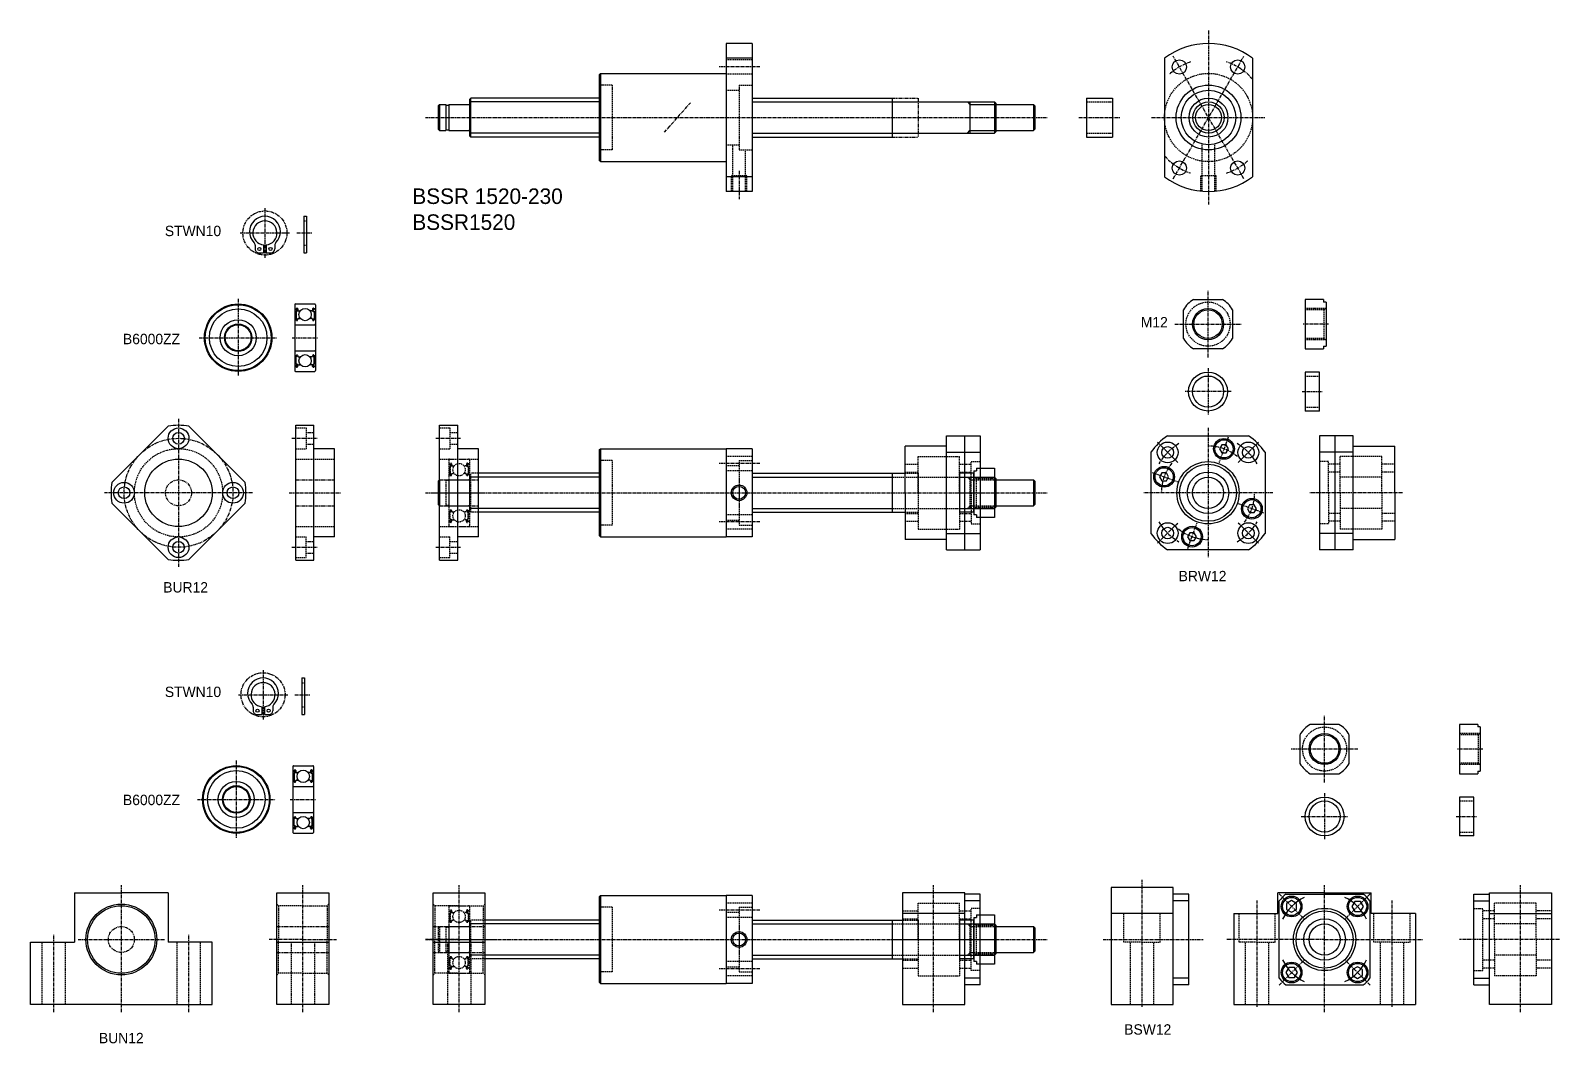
# Model space of a CAD drawing. Extents: x -137 to 452, y -316 to 75.
import ezdxf

# ---------------------------------------------------------------- set-up
doc = ezdxf.new("R2010")
doc.units = 0
for name, pattern in [('CENTER', [2, 1.25, -0.25, 0.25, -0.25]), ('DASHED', [0.75, 0.5, -0.25]), ('PHANTOM', [2.5, 1.25, -0.25, 0.25, -0.25, 0.25, -0.25])]:
    doc.linetypes.add(name, pattern=pattern)
doc.layers.get('0').update_dxf_attribs({"linetype": 'CONTINUOUS'})
doc.layers.add('CENTER', color=1, linetype='CENTER')

# ---------------------------------------------------------------- blocks, each defined once
blk = doc.blocks.new('BUN12')
at = {"color": 7, "linetype": 'CONTINUOUS'}
for p, q in [((0, -25), (0, 18)), ((0, 18), (20, 18)), ((20, 18), (20, -25)), ((0, -1), (20, -1)), ((20, -25), (0, -25))]:
    blk.add_line(p, q, dxfattribs=at)
at = {"color": 3, "linetype": 'DASHED'}
for p, q in [((0, 13.65), (0.65, 13)), ((0.65, 13), (0.65, 0)), ((10, 13), (0.65, 13)), ((10, 13), (19.35, 13)), ((20, 13.65), (19.35, 13)), ((19.35, 13), (19.35, 0)), ((0.65, -13), (0.65, 0)), ((19.35, -13), (19.35, 0)), ((5.5, -1), (5.5, -25)), ((14.5, -1), (14.5, -25)), ((0, -13.65), (0.65, -13)), ((10, -13), (0.65, -13)), ((10, -13), (19.35, -13)), ((20, -13.65), (19.35, -13))]:
    blk.add_line(p, q, dxfattribs=at)
at = {"color": 3, "linetype": 'PHANTOM'}
for p, q in [((0, 5), (20, 5)), ((0, -5), (20, -5))]:
    blk.add_line(p, q, dxfattribs=at)
at = {"layer": 'CENTER', "color": 1, "linetype": 'CENTER'}
for p, q in [((10, -28), (10, 21)), ((10, 0), (-3, 0)), ((10, 0), (23, 0))]:
    blk.add_line(p, q, dxfattribs=at)
blk = doc.blocks.new('BUR12')
at = {"color": 7, "linetype": 'CONTINUOUS'}
for p, q in [((0, -26), (0, 26)), ((0, 26), (7, 26)), ((7, -26), (7, 26)), ((15, 17), (7, 17)), ((15, -17), (15, 17)), ((15, -17), (7, -17)), ((0, -26), (7, -26))]:
    blk.add_line(p, q, dxfattribs=at)
at = {"color": 3, "linetype": 'DASHED'}
for p, q in [((0, 25), (4, 25)), ((4, 25), (4, 17)), ((4, 23.25), (7, 23.25)), ((4, 18.75), (7, 18.75)), ((0, 17), (4, 17)), ((0, 13), (15, 13)), ((0, -13), (15, -13)), ((0, -17), (4, -17)), ((4, -25), (4, -17)), ((7, -25), (7, -17)), ((4, -18.75), (7, -18.75)), ((4, -23.25), (7, -23.25)), ((0, -25), (4, -25))]:
    blk.add_line(p, q, dxfattribs=at)
at = {"color": 3, "linetype": 'PHANTOM'}
for p, q in [((0, 5), (15, 5)), ((0, -5), (15, -5))]:
    blk.add_line(p, q, dxfattribs=at)
at = {"layer": 'CENTER', "color": 1, "linetype": 'CENTER'}
for p, q in [((-1.5, 21), (8.5, 21)), ((-2.5, 0), (17.5, 0)), ((-1.5, -21), (8.5, -21))]:
    blk.add_line(p, q, dxfattribs=at)
blk = doc.blocks.new('BSW12')
at = {"color": 7, "linetype": 'CONTINUOUS'}
for p, q in [((6, 18), (30, 18)), ((6, -15.05), (6, 18)), ((30, 18), (30, -25)), ((0, -17.5), (0, 17.5)), ((0, 17.5), (6, 17.5)), ((0, 14.92), (6, 14.92)), ((6, 10), (30, 10)), ((0, -14.92), (6, -14.92)), ((0, -17.5), (6, -17.5)), ((6, -25), (6, -15.05)), ((30, -25), (6, -25))]:
    blk.add_line(p, q, dxfattribs=at)
at = {"color": 3, "linetype": 'DASHED'}
for p, q in [((0, 12), (3.5, 12)), ((3.5, -12), (3.5, 12)), ((8, 0), (8, 14)), ((24, 14), (8, 14)), ((24, 0), (24, 14)), ((8, 11), (3.5, 11)), ((8, 8), (3.5, 8)), ((24, 6), (8, 6)), ((30, 11), (24, 11)), ((30, 8), (24, 8)), ((8, 0), (8, -14)), ((24, 0), (24, -14)), ((8, -8), (3.5, -8)), ((8, -11), (3.5, -11)), ((24, -6), (8, -6)), ((30, -8), (24, -8)), ((30, -11), (24, -11)), ((0, -12), (3.5, -12)), ((24, -14), (8, -14))]:
    blk.add_line(p, q, dxfattribs=at)
at = {"layer": 'CENTER', "color": 1, "linetype": 'CENTER'}
for p, q in [((18, -28), (18, 21)), ((33, 0), (-5.5, 0))]:
    blk.add_line(p, q, dxfattribs=at)
blk = doc.blocks.new('BRW12')
at = {"color": 7, "linetype": 'CONTINUOUS'}
for p, q in [((13, 22), (0, 22)), ((0, 22), (0, -22)), ((6, -22), (6, 22)), ((13, -22), (13, 22)), ((13, 18), (29, 18)), ((29, 0), (29, 18)), ((13, 15.65), (0, 15.65)), ((29, 0), (29, -18)), ((13, -15.65), (0, -15.65)), ((13, -22), (0, -22)), ((13, -18), (29, -18))]:
    blk.add_line(p, q, dxfattribs=at)
at = {"color": 3, "linetype": 'DASHED'}
for p, q in [((3.5, 12), (0, 12)), ((3.5, 0), (3.5, 12)), ((24, 14), (8, 14)), ((8, 0), (8, 14)), ((24, 0), (24, 14)), ((8, 11), (3.5, 11)), ((8, 8), (3.5, 8)), ((24, 6), (8, 6)), ((29, 11), (24, 11)), ((29, 8), (24, 8)), ((3.5, 0), (3.5, -12)), ((8, 0), (8, -14)), ((24, 0), (24, -14)), ((8, -8), (3.5, -8)), ((8, -11), (3.5, -11)), ((24, -6), (8, -6)), ((29, -8), (24, -8)), ((29, -11), (24, -11)), ((3.5, -12), (0, -12)), ((24, -14), (8, -14))]:
    blk.add_line(p, q, dxfattribs=at)
at = {"layer": 'CENTER', "color": 1, "linetype": 'CENTER'}
blk.add_line((32, 0), (-3.71, 0), dxfattribs=at)
blk = doc.blocks.new('M12NAT-V')
at = {"color": 7, "linetype": 'CONTINUOUS'}
for p, q in [((0, 9.5), (0, -9.5)), ((7, 9.5), (0, 9.5)), ((7, 9.5), (7, 8.5)), ((8, 8.5), (7, 8.5)), ((8, 8.5), (8, -8.5)), ((0, -9.5), (7, -9.5)), ((7, -8.5), (7, -9.5)), ((7, -8.5), (8, -8.5))]:
    blk.add_line(p, q, dxfattribs=at)
at = {"color": 3, "linetype": 'DASHED'}
for p, q in [((8, 6), (0, 6)), ((7.13, 5.5), (8, 6)), ((7.13, 5.5), (0, 5.5)), ((7.13, 5.5), (7.13, -5.5)), ((7.13, -5.5), (0, -5.5)), ((7.13, -5.5), (8, -6)), ((8, -6), (0, -6))]:
    blk.add_line(p, q, dxfattribs=at)
at = {"layer": 'CENTER', "color": 1, "linetype": 'CENTER'}
blk.add_line((9, 0), (-1, 0), dxfattribs=at)
blk = doc.blocks.new('BSSR1520')
at = {"color": 7, "linetype": 'CONTINUOUS'}
for p, q in [((-10, 28.5), (-10, -28.5)), ((0, 28.5), (-10, 28.5)), ((0, 28.5), (0, -28.5)), ((0, 22.87), (-10, 22.87)), ((-59, 16.5), (-58.5, 17)), ((-59, 16.5), (-59, -16.5)), ((-58.5, 17), (-10, 17)), ((-58.5, 17), (-58.5, -17)), ((-109, 7), (-108.5, 7.5)), ((-109, 7), (-109, -7)), ((-59, 7.5), (-108.5, 7.5)), ((-108.5, -7.5), (-108.5, 7.5)), ((0, 7.5), (54, 7.5)), ((54, 7.5), (54, -7.5)), ((54.2, 6), (93.5, 6)), ((84, 6), (84, -6)), ((93.5, 6), (93.5, -6)), ((93.5, 6), (94, 5.5)), ((-121, 4.5), (-120.5, 5)), ((-121, 4.5), (-121, -4.5)), ((-120.5, 5), (-120.5, -5)), ((-120.5, 5), (-118.15, 5)), ((-118.15, 5), (-118.15, -5)), ((-118.15, 4.8), (-117, 4.8)), ((-117, 5), (-117, -5)), ((-117, 5), (-109.2, 5)), ((-109, 3.6), (-109, 3.6)), ((94, 5.5), (94, -5.5)), ((94, 5), (108.5, 5)), ((108.5, 5), (108.5, -5)), ((108.5, 5), (109, 4.5)), ((109, 4.5), (109, -4.5)), ((-121, -4.5), (-120.5, -5)), ((-120.5, -5), (-118.15, -5)), ((-118.15, -4.8), (-117, -4.8)), ((-117, -5), (-109.2, -5)), ((-109, 0), (-109, 0)), ((94, -5.5), (93.5, -6)), ((94, -5), (108.5, -5)), ((109, -4.5), (108.5, -5)), ((-109, -7), (-108.5, -7.5)), ((-59, -7.5), (-108.5, -7.5)), ((0, -7.5), (54, -7.5)), ((54.2, -6), (93.5, -6)), ((-58.5, -17), (-59, -16.5)), ((-58.5, -17), (-10, -17)), ((0, -22.87), (-10, -22.87)), ((0, -28.5), (-10, -28.5))]:
    blk.add_line(p, q, dxfattribs=at)
at = {"color": 3, "linetype": 'DASHED'}
for p, q in [((0, 22.24), (-10, 22.24)), ((-54, 12.5), (-59, 12.5)), ((-54, 12.5), (-54, -12.5)), ((0, 16.74), (-10, 16.74)), ((-5, 12.5), (-5, -12.5)), ((-5, 12.5), (0, 12.5)), ((-10, 10.5), (-5, 10.5)), ((-10, -10.5), (-5, -10.5)), ((-7.46, -28.5), (-7.46, -10.5)), ((-54, -12.5), (-59, -12.5)), ((-5, -12.5), (0, -12.5)), ((-2.54, -28.5), (-2.54, -12.5)), ((-8, -22.5), (-7.46, -21.96)), ((-2, -22.5), (-8, -22.5)), ((-8, -28.5), (-8, -22.5)), ((-2, -22.5), (-2.54, -21.96)), ((-2, -28.5), (-2, -22.5))]:
    blk.add_line(p, q, dxfattribs=at)
at = {"color": 3, "linetype": 'CONTINUOUS'}
for p, q in [((-59, 6), (-109, 6)), ((0, 6), (54, 6)), ((83.05, 6), (84, 5.05)), ((84, 5.05), (94, 5.05)), ((83.05, -6), (84, -5.05)), ((84, -5.05), (94, -5.05)), ((-59, -6), (-109, -6)), ((0, -6), (54, -6))]:
    blk.add_line(p, q, dxfattribs=at)
at = {"color": 3, "linetype": 'PHANTOM'}
for p, q in [((54, 7.5), (64, 7.5)), ((64, 7.5), (64, -7.5)), ((54, -7.5), (64, -7.5))]:
    blk.add_line(p, q, dxfattribs=at)
at = {"color": 7, "linetype": 'CONTINUOUS'}
for centre, start, end in [((54.2, 6.2), 180, 270), ((-109.2, 5.2), 270, 0), ((-109.2, -5.2), 0, 90), ((54.2, -6.2), 90, 180)]:
    blk.add_arc(centre, 0.2, start, end, dxfattribs=at)
at = {"layer": 'CENTER', "color": 1, "linetype": 'CENTER'}
for p, q in [((3, 19.49), (-13, 19.49)), ((-33.81, -5.66), (-23.81, 5.66)), ((-126, 0), (114, 0)), ((-5, -20.55), (-5, -31.5))]:
    blk.add_line(p, q, dxfattribs=at)
blk = doc.blocks.new('SP12')
at = {"color": 7, "linetype": 'CONTINUOUS'}
for p, q in [((5.5, 7.5), (0, 7.5)), ((0, 7.5), (0, -7.5)), ((5.5, -7.5), (5.5, 7.5)), ((5.5, -7.5), (0, -7.5))]:
    blk.add_line(p, q, dxfattribs=at)
at = {"color": 3, "linetype": 'DASHED'}
for p, q in [((0, 6), (5.5, 6)), ((0, -6), (5.5, -6))]:
    blk.add_line(p, q, dxfattribs=at)
at = {"layer": 'CENTER', "color": 1, "linetype": 'CENTER'}
blk.add_line((-1.25, 0), (6.75, 0), dxfattribs=at)
blk = doc.blocks.new('B6000ZZ')
at = {"color": 3, "linetype": 'DASHED'}
for p, q in [((0, 12.7), (0, -12.7)), ((0.3, 13), (7.7, 13)), ((8, 12.7), (8, -12.7)), ((0.1, 11.1), (0.46, 11.1)), ((0.1, 6.95), (0.45, 6.95)), ((0.98, 10.5), (0.33, 10.12)), ((0.33, 10.12), (0.33, 7.3)), ((0.45, 11.09), (0.62, 11.29)), ((0.45, 6.95), (0.64, 6.72)), ((0.6, 10.67), (0.46, 10.82)), ((1.18, 10.38), (0.53, 10.01)), ((0.53, 10.01), (0.53, 7.3)), ((0.93, 7.3), (0.53, 7.3)), ((0.53, 7.1), (0.93, 7.1)), ((0.6, 10.96), (0.77, 11.16)), ((0.74, 10.82), (0.6, 10.96)), ((0.6, 10.67), (0.74, 10.82)), ((0.79, 6.65), (0.89, 6.65)), ((0.93, 7.1), (0.93, 7.3)), ((0.95, 11.1), (0.98, 10.5)), ((1.08, 6.78), (1.28, 7.33)), ((1.15, 11.12), (1.2, 10.49)), ((1.18, 10.75), (1.18, 10.38)), ((1.3, 10.4), (2.15, 10.4)), ((1.37, 7.4), (2.15, 7.4)), ((6.7, 10.4), (5.85, 10.4)), ((6.63, 7.4), (5.85, 7.4)), ((6.92, 6.78), (6.72, 7.33)), ((6.85, 11.12), (6.8, 10.49)), ((6.82, 10.75), (6.82, 10.38)), ((6.82, 10.38), (7.47, 10.01)), ((7.05, 11.1), (7.02, 10.5)), ((7.02, 10.5), (7.67, 10.12)), ((7.07, 7.3), (7.47, 7.3)), ((7.07, 7.1), (7.07, 7.3)), ((7.47, 7.1), (7.07, 7.1)), ((7.21, 6.65), (7.11, 6.65)), ((7.4, 10.96), (7.23, 11.16)), ((7.26, 10.82), (7.4, 10.96)), ((7.4, 10.67), (7.26, 10.82)), ((7.55, 6.95), (7.36, 6.72)), ((7.55, 11.09), (7.38, 11.29)), ((7.4, 10.67), (7.54, 10.82)), ((7.47, 10.01), (7.47, 7.3)), ((7.9, 11.1), (7.54, 11.1)), ((7.9, 6.95), (7.55, 6.95)), ((7.67, 10.12), (7.67, 7.3)), ((0.3, 5), (7.7, 5)), ((0.3, -5), (7.7, -5)), ((0.1, -6.95), (0.45, -6.95)), ((0.1, -11.1), (0.46, -11.1)), ((0.33, -10.12), (0.33, -7.3)), ((0.98, -10.5), (0.33, -10.12)), ((0.45, -6.95), (0.64, -6.72)), ((0.45, -11.09), (0.62, -11.29)), ((0.6, -10.67), (0.46, -10.82)), ((0.53, -7.1), (0.93, -7.1)), ((0.53, -10.01), (0.53, -7.3)), ((0.93, -7.3), (0.53, -7.3)), ((1.18, -10.38), (0.53, -10.01)), ((0.6, -10.67), (0.74, -10.82)), ((0.74, -10.82), (0.6, -10.96)), ((0.6, -10.96), (0.77, -11.16)), ((0.79, -6.65), (0.89, -6.65)), ((0.93, -7.1), (0.93, -7.3)), ((0.95, -11.1), (0.98, -10.5)), ((1.08, -6.78), (1.28, -7.33)), ((1.15, -11.12), (1.2, -10.49)), ((1.18, -10.75), (1.18, -10.38)), ((1.3, -10.4), (2.15, -10.4)), ((1.37, -7.4), (2.15, -7.4)), ((6.63, -7.4), (5.85, -7.4)), ((6.7, -10.4), (5.85, -10.4)), ((6.92, -6.78), (6.72, -7.33)), ((6.85, -11.12), (6.8, -10.49)), ((6.82, -10.38), (7.47, -10.01)), ((6.82, -10.75), (6.82, -10.38)), ((7.02, -10.5), (7.67, -10.12)), ((7.05, -11.1), (7.02, -10.5)), ((7.47, -7.1), (7.07, -7.1)), ((7.07, -7.1), (7.07, -7.3)), ((7.07, -7.3), (7.47, -7.3)), ((7.21, -6.65), (7.11, -6.65)), ((7.4, -10.96), (7.23, -11.16)), ((7.4, -10.67), (7.26, -10.82)), ((7.26, -10.82), (7.4, -10.96)), ((7.55, -6.95), (7.36, -6.72)), ((7.55, -11.09), (7.38, -11.29)), ((7.4, -10.67), (7.54, -10.82)), ((7.47, -10.01), (7.47, -7.3)), ((7.9, -11.1), (7.54, -11.1)), ((7.9, -6.95), (7.55, -6.95)), ((7.67, -10.12), (7.67, -7.3)), ((0.3, -13), (7.7, -13))]:
    blk.add_line(p, q, dxfattribs=at)
for centre in [(4, 8.9), (4, -8.9)]:
    blk.add_circle(centre, 2.38, dxfattribs=at)
for centre, radius, start, end in [((0.3, 12.7), 0.3, 90, 180), ((7.7, 12.7), 0.3, 0, 90), ((0.1, 11.2), 0.1, 180, 270), ((0.1, 6.85), 0.1, 90, 180.81025), ((0.53, 7.3), 0.2, 180, 270), ((0.6, 10.96), 0.2, 140.13695, 225.00202), ((0.85, 11.1), 0.3, 4.93539, 140.13695), ((0.79, 6.85), 0.2, 219.97618, 270), ((0.85, 11.1), 0.1, 3.10166, 139.95027), ((0.89, 6.85), 0.2, 270, 339.99156), ((1.3, 10.5), 0.1, 184.93539, 270), ((1.37, 7.3), 0.1, 90, 159.99156), ((6.63, 7.3), 0.1, 20.00844, 90), ((6.7, 10.5), 0.1, 270, 355.06461), ((7.15, 11.1), 0.3, 39.86305, 175.06461), ((7.11, 6.85), 0.2, 200.00844, 270), ((7.15, 11.1), 0.1, 40.04973, 176.89834), ((7.21, 6.85), 0.2, 270, 320.02382), ((7.47, 7.3), 0.2, 270, 0), ((7.4, 10.96), 0.2, 314.99798, 39.86305), ((7.9, 11.2), 0.1, 270, 0), ((7.9, 6.85), 0.1, 359.18975, 90), ((0.3, 5.3), 0.3, 180, 270), ((7.7, 5.3), 0.3, 270, 0), ((0.3, -5.3), 0.3, 90, 180), ((7.7, -5.3), 0.3, 0, 90), ((0.1, -6.85), 0.1, 179.18975, 270), ((0.1, -11.2), 0.1, 90, 180), ((0.53, -7.3), 0.2, 90, 180), ((0.6, -10.96), 0.2, 134.99798, 219.86305), ((0.85, -11.1), 0.3, 219.86305, 355.06461), ((0.79, -6.85), 0.2, 90, 140.02382), ((0.85, -11.1), 0.1, 220.04973, 356.89834), ((0.89, -6.85), 0.2, 20.00844, 90), ((1.3, -10.5), 0.1, 90, 175.06461), ((1.37, -7.3), 0.1, 200.00844, 270), ((6.63, -7.3), 0.1, 270, 339.99156), ((6.7, -10.5), 0.1, 4.93539, 90), ((7.15, -11.1), 0.3, 184.93539, 320.13695), ((7.11, -6.85), 0.2, 90, 159.99156), ((7.15, -11.1), 0.1, 183.10166, 319.95027), ((7.21, -6.85), 0.2, 39.97618, 90), ((7.47, -7.3), 0.2, 0, 90), ((7.4, -10.96), 0.2, 320.13695, 45.00202), ((7.9, -6.85), 0.1, 270, 0.81025), ((7.9, -11.2), 0.1, 0, 90), ((0.3, -12.7), 0.3, 180, 270), ((7.7, -12.7), 0.3, 270, 0)]:
    blk.add_arc(centre, radius, start, end, dxfattribs=at)
at = {"layer": 'CENTER', "color": 1, "linetype": 'CENTER'}
blk.add_line((-1, 0), (9, 0), dxfattribs=at)
blk = doc.blocks.new('BSSR1520-2')
at = {"color": 7, "linetype": 'CONTINUOUS'}
for p, q in [((-59, 16.5), (-58.5, 17)), ((-59, 16.5), (-59, -16.5)), ((-58.5, 17), (-10, 17)), ((-58.5, 17), (-58.5, -17)), ((-10, 17), (-10, -17)), ((0, 17), (-10, 17)), ((0, 17), (0, -17)), ((-59, 7.5), (-105.5, 7.5)), ((0, 7.5), (54, 7.5)), ((54, 7.5), (54, -7.5)), ((54, 7.5), (59, 7.5)), ((93.5, 6), (93.5, -6)), ((93.5, 6), (94, 5.5)), ((-121, 4.5), (-120.5, 5)), ((-121, 4.5), (-121, -4.5)), ((-120.5, 5), (-120.5, -5)), ((94, 5.5), (94, -5.5)), ((94, 5), (108.5, 5)), ((108.5, 5), (108.5, -5)), ((108.5, 5), (109, 4.5)), ((109, 4.5), (109, -4.5)), ((-121, -4.5), (-120.5, -5)), ((94, -5.5), (93.5, -6)), ((94, -5), (108.5, -5)), ((109, -4.5), (108.5, -5)), ((-59, -7.5), (-105.5, -7.5)), ((0, -7.5), (54, -7.5)), ((54, -7.5), (59, -7.5)), ((-58.5, -17), (-59, -16.5)), ((-58.5, -17), (-10, -17)), ((0, -17), (-10, -17))]:
    blk.add_line(p, q, dxfattribs=at)
at = {"color": 3, "linetype": 'DASHED'}
for p, q in [((-54, 12.5), (-59, 12.5)), ((-54, 12.5), (-54, -12.5)), ((0, 14), (-10, 14)), ((-5, 12.5), (-5, -12.5)), ((-5, 12.5), (0, 12.5)), ((-109, 7), (-108.5, 7.5)), ((-109, 7), (-109, -7)), ((-108.5, -7.5), (-108.5, 7.5)), ((-105.5, 7.5), (-108.5, 7.5)), ((-10, 10.5), (-5, 10.5)), ((0, 8.5), (-10, 8.5)), ((54.2, 6), (64, 6)), ((59, 7.5), (64, 7.5)), ((64, 7.5), (64, -7.5)), ((64, 6), (93.5, 6)), ((83.05, 6), (84, 5.05)), ((84, 6), (84, -6)), ((-120.5, 5), (-118.15, 5)), ((-118.15, 5), (-118.15, -5)), ((-118.15, 4.8), (-117, 4.8)), ((-117, 5), (-117, -5)), ((-117, 5), (-109.2, 5)), ((-109, 3.6), (-109, 3.6)), ((-109, 0), (-109, 0)), ((84, 5.05), (94, 5.05)), ((-120.5, -5), (-118.15, -5)), ((-118.15, -4.8), (-117, -4.8)), ((-117, -5), (-109.2, -5)), ((83.05, -6), (84, -5.05)), ((84, -5.05), (94, -5.05)), ((-109, -7), (-108.5, -7.5)), ((-105.5, -7.5), (-108.5, -7.5)), ((0, -8.5), (-10, -8.5)), ((-10, -10.5), (-5, -10.5)), ((54.2, -6), (64, -6)), ((59, -7.5), (64, -7.5)), ((64, -6), (93.5, -6)), ((-54, -12.5), (-59, -12.5)), ((0, -14), (-10, -14)), ((-5, -12.5), (0, -12.5))]:
    blk.add_line(p, q, dxfattribs=at)
at = {"color": 3, "linetype": 'CONTINUOUS'}
for p, q in [((-59, 6), (-109, 6)), ((0, 6), (54, 6)), ((-59, -6), (-109, -6)), ((0, -6), (54, -6))]:
    blk.add_line(p, q, dxfattribs=at)
blk.add_circle((-5, 0), 3, dxfattribs=at)
at = {"color": 7, "linetype": 'CONTINUOUS'}
blk.add_circle((-5, 0), 2.46, dxfattribs=at)
for centre, start, end in [((54.2, 6.2), 180, 270), ((54.2, -6.2), 90, 180)]:
    blk.add_arc(centre, 0.2, start, end, dxfattribs=at)
at = {"color": 3, "linetype": 'DASHED'}
for centre, start, end in [((-109.2, 5.2), 270, 0), ((-109.2, -5.2), 0, 90)]:
    blk.add_arc(centre, 0.2, start, end, dxfattribs=at)
at = {"layer": 'CENTER', "color": 1, "linetype": 'CENTER'}
for p, q in [((3, 11.25), (-13, 11.25)), ((-126, 0), (114, 0)), ((-5, 5.47), (-5, -5.47)), ((3, -11.25), (-13, -11.25))]:
    blk.add_line(p, q, dxfattribs=at)
blk = doc.blocks.new('BSSR1520-3')
at = {"color": 7, "linetype": 'CONTINUOUS'}
for p, q in [((-59, 16.5), (-58.5, 17)), ((-59, 16.5), (-59, -16.5)), ((-58.5, 17), (-10, 17)), ((-58.5, 17), (-58.5, -17)), ((-10, 17), (-10, -17)), ((0, 17), (-10, 17)), ((0, 17), (0, -17)), ((-59, 7.5), (-103, 7.5)), ((0, 7.5), (54, 7.5)), ((54, 7.5), (54, -7.5)), ((54, 7.5), (58, 7.5)), ((93.5, 6), (93.5, -6)), ((93.5, 6), (94, 5.5)), ((94, 5.5), (94, -5.5)), ((94, 5), (108.5, 5)), ((108.5, 5), (108.5, -5)), ((108.5, 5), (109, 4.5)), ((109, 4.5), (109, -4.5)), ((94, -5.5), (93.5, -6)), ((94, -5), (108.5, -5)), ((109, -4.5), (108.5, -5)), ((-59, -7.5), (-103, -7.5)), ((0, -7.5), (54, -7.5)), ((54, -7.5), (58, -7.5)), ((-58.5, -17), (-59, -16.5)), ((-58.5, -17), (-10, -17)), ((0, -17), (-10, -17))]:
    blk.add_line(p, q, dxfattribs=at)
at = {"color": 3, "linetype": 'DASHED'}
for p, q in [((-54, 12.5), (-59, 12.5)), ((-54, 12.5), (-54, -12.5)), ((0, 14), (-10, 14)), ((-5, 12.5), (-5, -12.5)), ((-5, 12.5), (0, 12.5)), ((-109, 7), (-108.5, 7.5)), ((-109, 7), (-109, -7)), ((-108.5, -7.5), (-108.5, 7.5)), ((-103, 7.5), (-108.5, 7.5)), ((-10, 10.5), (-5, 10.5)), ((0, 8.5), (-10, 8.5)), ((54.2, 6), (64, 6)), ((58, 7.5), (64, 7.5)), ((64, 7.5), (64, -7.5)), ((64, 6), (93.5, 6)), ((83.05, 6), (84, 5.05)), ((84, 6), (84, -6)), ((-121, 4.5), (-120.5, 5)), ((-121, 4.5), (-121, -4.5)), ((-120.5, 5), (-120.5, -5)), ((-120.5, 5), (-118.15, 5)), ((-118.15, 5), (-118.15, -5)), ((-118.15, 4.8), (-117, 4.8)), ((-117, 5), (-109.2, 5)), ((-117, 5), (-117, -5)), ((-109, 3.6), (-109, 3.6)), ((-109, 0), (-109, 0)), ((84, 5.05), (94, 5.05)), ((-121, -4.5), (-120.5, -5)), ((-120.5, -5), (-118.15, -5)), ((-118.15, -4.8), (-117, -4.8)), ((-117, -5), (-109.2, -5)), ((83.05, -6), (84, -5.05)), ((84, -5.05), (94, -5.05)), ((-109, -7), (-108.5, -7.5)), ((-103, -7.5), (-108.5, -7.5)), ((0, -8.5), (-10, -8.5)), ((-10, -10.5), (-5, -10.5)), ((54.2, -6), (64, -6)), ((58, -7.5), (64, -7.5)), ((64, -6), (93.5, -6)), ((-54, -12.5), (-59, -12.5)), ((0, -14), (-10, -14)), ((-5, -12.5), (0, -12.5))]:
    blk.add_line(p, q, dxfattribs=at)
at = {"color": 3, "linetype": 'CONTINUOUS'}
for p, q in [((-59, 6), (-109, 6)), ((0, 6), (54, 6)), ((-59, -6), (-109, -6)), ((0, -6), (54, -6))]:
    blk.add_line(p, q, dxfattribs=at)
blk.add_circle((-5, 0), 3, dxfattribs=at)
at = {"color": 7, "linetype": 'CONTINUOUS'}
blk.add_circle((-5, 0), 2.46, dxfattribs=at)
for centre, start, end in [((54.2, 6.2), 180, 270), ((54.2, -6.2), 90, 180)]:
    blk.add_arc(centre, 0.2, start, end, dxfattribs=at)
at = {"color": 3, "linetype": 'DASHED'}
for centre, start, end in [((-109.2, 5.2), 270, 0), ((-109.2, -5.2), 0, 90)]:
    blk.add_arc(centre, 0.2, start, end, dxfattribs=at)
at = {"layer": 'CENTER', "color": 1, "linetype": 'CENTER'}
for p, q in [((3, 11.25), (-13, 11.25)), ((-126, 0), (114, 0)), ((-5, 5.47), (-5, -5.47)), ((3, -11.25), (-13, -11.25))]:
    blk.add_line(p, q, dxfattribs=at)

msp = doc.modelspace()

# ---------------------------------------------------------------- linework, layer by layer
at = {"color": 7, "linetype": 'CONTINUOUS'}
for p, q in [((300, 63.89), (300, 18.14)), ((334, 63.89), (334, 18.14)), ((270, 48.51), (280, 48.51)), ((270, 48.51), (270, 33.51)), ((280, 48.51), (280, 33.51)), ((270, 33.51), (280, 33.51)), ((-31.85, 2.97), (-31.85, -11.13)), ((-31.85, 2.97), (-30.85, 2.97)), ((-30.85, 2.97), (-30.85, -11.13)), ((-50.65, -8.21), (-50.65, -9.63)), ((-49.15, -11.13), (-47.35, -11.13)), ((-47.35, -8.1), (-47.35, -11.13)), ((-47.35, -8.86), (-47.35, -8.86)), ((-47.35, -9.61), (-47.35, -9.61)), ((-46.35, -8.1), (-46.35, -11.13)), ((-46.35, -11.13), (-44.55, -11.13)), ((-43.05, -8.21), (-43.05, -9.63)), ((-31.85, -11.13), (-30.85, -11.13)), ((311.25, -29.09), (322.34, -29.09)), ((307.29, -44.13), (307.29, -33.04)), ((326.29, -33.04), (326.29, -44.13)), ((322.34, -48.09), (311.25, -48.09)), ((316.79, -48.09), (316.79, -48.09)), ((319.57, -48.09), (319.57, -48.09)), ((-84.18, -77.9), (-105.86, -99.58)), ((-76.16, -77.9), (-54.48, -99.58)), ((301.14, -81.59), (332.45, -81.59)), ((294.79, -87.93), (294.79, -119.24)), ((338.79, -87.93), (338.79, -119.24)), ((-105.86, -107.6), (-84.18, -129.27)), ((-54.48, -107.6), (-76.16, -129.27)), ((332.45, -125.59), (301.14, -125.59)), ((-32.58, -174.96), (-32.58, -189.06)), ((-32.58, -174.96), (-31.58, -174.96)), ((-31.58, -174.96), (-31.58, -189.06)), ((-51.38, -186.15), (-51.38, -187.56)), ((-48.08, -186.03), (-48.08, -189.06)), ((-48.08, -186.79), (-48.08, -186.79)), ((-48.08, -187.55), (-48.08, -187.55)), ((-47.08, -186.03), (-47.08, -189.06)), ((-43.78, -186.15), (-43.78, -187.56)), ((-49.88, -189.06), (-48.08, -189.06)), ((-47.08, -189.06), (-45.28, -189.06)), ((-32.58, -189.06), (-31.58, -189.06)), ((367.29, -192.84), (356.2, -192.84)), ((413.79, -192.84), (413.79, -211.84)), ((420.79, -192.84), (413.79, -192.84)), ((420.79, -192.84), (420.79, -193.84)), ((421.79, -193.84), (420.79, -193.84)), ((421.79, -193.84), (421.79, -210.84)), ((352.25, -196.8), (352.25, -207.89)), ((371.25, -207.89), (371.25, -196.8)), ((356.2, -211.84), (367.29, -211.84)), ((358.98, -211.84), (358.98, -211.84)), ((361.75, -211.84), (361.75, -211.84)), ((413.79, -211.84), (420.79, -211.84)), ((420.79, -210.84), (420.79, -211.84)), ((420.79, -210.84), (421.79, -210.84)), ((413.79, -220.84), (413.79, -235.84)), ((419.29, -220.84), (413.79, -220.84)), ((419.29, -235.84), (419.29, -220.84)), ((419.29, -235.84), (413.79, -235.84)), ((-120.22, -257.73), (-102.22, -257.73)), ((-120.22, -257.73), (-120.22, -276.73)), ((-84.22, -257.73), (-102.22, -257.73)), ((-84.22, -257.73), (-84.22, -276.73)), ((279.39, -255.73), (279.39, -300.73)), ((303.39, -255.73), (279.39, -255.73)), ((303.39, -256.68), (303.39, -255.73)), ((303.39, -290.78), (303.39, -256.68)), ((309.39, -258.23), (303.39, -258.23)), ((309.39, -293.23), (309.39, -258.23)), ((361.75, -257.73), (343.75, -257.73)), ((343.75, -265.73), (343.75, -257.73)), ((346.82, -258.23), (376.67, -258.23)), ((361.75, -257.73), (379.75, -257.73)), ((379.75, -265.73), (379.75, -257.73)), ((309.39, -260.8), (303.39, -260.8)), ((344.25, -290.65), (344.25, -260.8)), ((349.02, -260.75), (347.07, -261.87)), ((347.07, -261.87), (347.07, -264.12)), ((347.07, -264.12), (349.02, -265.25)), ((350.97, -261.87), (349.02, -260.75)), ((349.02, -265.25), (350.97, -264.12)), ((350.97, -264.12), (350.97, -261.87)), ((373.35, -261.05), (372.23, -263)), ((372.23, -263), (373.35, -264.95)), ((375.6, -261.05), (373.35, -261.05)), ((373.35, -264.95), (375.6, -264.95)), ((376.73, -263), (375.6, -261.05)), ((375.6, -264.95), (376.73, -263)), ((379.25, -260.8), (379.25, -290.65)), ((303.39, -265.73), (279.39, -265.73)), ((326.75, -265.73), (326.75, -300.73)), ((326.75, -265.73), (343.75, -265.73)), ((396.75, -265.73), (379.75, -265.73)), ((396.75, -265.73), (396.75, -300.73)), ((-137.22, -300.73), (-137.22, -276.73)), ((-67.22, -300.73), (-67.22, -276.73)), ((347.9, -286.51), (346.77, -288.45)), ((346.77, -288.45), (347.9, -290.4)), ((350.15, -286.51), (347.9, -286.51)), ((351.27, -288.45), (350.15, -286.51)), ((350.15, -290.4), (351.27, -288.45)), ((374.48, -286.2), (372.53, -287.33)), ((372.53, -287.33), (372.53, -289.58)), ((376.42, -287.33), (374.48, -286.2)), ((376.42, -289.58), (376.42, -287.33)), ((309.39, -290.65), (303.39, -290.65)), ((303.39, -300.73), (303.39, -290.78)), ((309.39, -293.23), (303.39, -293.23)), ((346.82, -293.23), (376.67, -293.23)), ((347.9, -290.4), (350.15, -290.4)), ((372.53, -289.58), (374.48, -290.7)), ((374.48, -290.7), (376.42, -289.58)), ((-102.22, -300.73), (-137.22, -300.73)), ((-102.22, -300.73), (-67.22, -300.73)), ((279.39, -300.73), (303.39, -300.73)), ((326.75, -300.73), (396.75, -300.73))]:
    msp.add_line(p, q, dxfattribs=at)
at = {"color": 3, "linetype": 'DASHED'}
for p, q in [((270, 47.01), (280, 47.01)), ((270, 35.01), (280, 35.01)), ((314.54, 12.62), (314.54, 30.8)), ((319.46, 12.62), (319.46, 30.8)), ((314, 18.51), (314.54, 19.05)), ((314, 12.68), (314, 18.51)), ((320, 18.51), (314, 18.51)), ((320, 18.51), (319.46, 19.05)), ((320, 12.68), (320, 18.51)), ((-31.85, 1.17), (-30.85, 1.17)), ((-31.85, -8.13), (-30.85, -8.13)), ((-32.58, -176.76), (-31.58, -176.76)), ((-32.58, -186.06), (-31.58, -186.06)), ((421.79, -196.34), (413.79, -196.34)), ((420.93, -196.84), (413.79, -196.84)), ((420.93, -196.84), (421.79, -196.34)), ((420.93, -196.84), (420.93, -207.84)), ((420.93, -207.84), (413.79, -207.84)), ((421.79, -208.34), (413.79, -208.34)), ((420.93, -207.84), (421.79, -208.34)), ((413.79, -222.34), (419.29, -222.34)), ((413.79, -234.34), (419.29, -234.34)), ((284.39, -276.73), (284.39, -265.73)), ((298.39, -276.73), (298.39, -265.73)), ((328.75, -276.73), (328.75, -265.73)), ((342.75, -276.73), (342.75, -265.73)), ((380.75, -276.73), (380.75, -265.73)), ((394.75, -276.73), (394.75, -265.73)), ((-132.72, -300.73), (-132.72, -276.73)), ((-123.72, -300.73), (-123.72, -276.73)), ((-80.72, -300.73), (-80.72, -276.73)), ((-71.72, -300.73), (-71.72, -276.73)), ((291.39, -276.73), (284.39, -276.73)), ((286.89, -300.73), (286.89, -276.73)), ((291.39, -276.73), (298.39, -276.73)), ((295.89, -300.73), (295.89, -276.73)), ((335.75, -276.73), (328.75, -276.73)), ((331.25, -300.73), (331.25, -276.73)), ((335.75, -276.73), (342.75, -276.73)), ((340.25, -300.73), (340.25, -276.73)), ((387.75, -276.73), (380.75, -276.73)), ((383.25, -300.73), (383.25, -276.73)), ((387.75, -276.73), (394.75, -276.73)), ((392.25, -300.73), (392.25, -276.73))]:
    msp.add_line(p, q, dxfattribs=at)
for p, q in [((-35.35, -31.13), (-35.35, -56.53)), ((-35.25, -32.73), (-34.89, -32.73)), ((-35.05, -30.83), (-27.65, -30.83)), ((-34.37, -33.33), (-35.02, -33.7)), ((-35.02, -33.7), (-35.02, -36.53)), ((-34.9, -32.74), (-34.73, -32.54)), ((-34.74, -33.15), (-34.89, -33.01)), ((-34.17, -33.44), (-34.82, -33.82)), ((-34.82, -33.82), (-34.82, -36.53)), ((-34.74, -32.87), (-34.57, -32.67)), ((-34.6, -33.01), (-34.74, -32.87)), ((-34.74, -33.15), (-34.6, -33.01)), ((-34.4, -32.73), (-34.37, -33.33)), ((-34.2, -32.7), (-34.14, -33.34)), ((-34.17, -33.08), (-34.17, -33.44)), ((-34.04, -33.43), (-33.2, -33.43)), ((-28.65, -33.43), (-29.5, -33.43)), ((-28.49, -32.7), (-28.55, -33.34)), ((-28.53, -33.08), (-28.53, -33.44)), ((-28.53, -33.44), (-27.88, -33.82)), ((-28.29, -32.73), (-28.33, -33.33)), ((-28.33, -33.33), (-27.68, -33.7)), ((-27.95, -32.87), (-28.12, -32.67)), ((-28.09, -33.01), (-27.95, -32.87)), ((-27.95, -33.15), (-28.09, -33.01)), ((-27.79, -32.74), (-27.97, -32.54)), ((-27.95, -33.15), (-27.81, -33.01)), ((-27.88, -33.82), (-27.88, -36.53)), ((-27.45, -32.73), (-27.81, -32.73)), ((-27.68, -33.7), (-27.68, -36.53)), ((-27.35, -31.13), (-27.35, -56.53)), ((-35.25, -36.88), (-34.9, -36.88)), ((-35.05, -38.83), (-27.65, -38.83)), ((-34.9, -36.88), (-34.7, -37.11)), ((-34.42, -36.53), (-34.82, -36.53)), ((-34.82, -36.73), (-34.42, -36.73)), ((-34.55, -37.18), (-34.46, -37.18)), ((-34.42, -36.73), (-34.42, -36.53)), ((-34.27, -37.05), (-34.07, -36.49)), ((-33.97, -36.43), (-33.2, -36.43)), ((-28.72, -36.43), (-29.5, -36.43)), ((-28.43, -37.05), (-28.63, -36.49)), ((-28.28, -36.53), (-27.88, -36.53)), ((-28.28, -36.73), (-28.28, -36.53)), ((-27.88, -36.73), (-28.28, -36.73)), ((-28.14, -37.18), (-28.24, -37.18)), ((-27.8, -36.88), (-27.99, -37.11)), ((-27.45, -36.88), (-27.8, -36.88)), ((-35.25, -50.78), (-34.9, -50.78)), ((-35.05, -48.83), (-27.65, -48.83)), ((-35.02, -53.95), (-35.02, -51.13)), ((-34.9, -50.78), (-34.7, -50.55)), ((-34.82, -50.93), (-34.42, -50.93)), ((-34.82, -53.84), (-34.82, -51.13)), ((-34.42, -51.13), (-34.82, -51.13)), ((-34.55, -50.48), (-34.46, -50.48)), ((-34.42, -50.93), (-34.42, -51.13)), ((-34.27, -50.61), (-34.07, -51.16)), ((-33.97, -51.23), (-33.2, -51.23)), ((-28.72, -51.23), (-29.5, -51.23)), ((-28.43, -50.61), (-28.63, -51.16)), ((-27.88, -50.93), (-28.28, -50.93)), ((-28.28, -50.93), (-28.28, -51.13)), ((-28.28, -51.13), (-27.88, -51.13)), ((-28.14, -50.48), (-28.24, -50.48)), ((-27.8, -50.78), (-27.99, -50.55)), ((-27.88, -53.84), (-27.88, -51.13)), ((-27.45, -50.78), (-27.8, -50.78)), ((-27.68, -53.95), (-27.68, -51.13)), ((-35.25, -54.93), (-34.89, -54.93)), ((-35.05, -56.83), (-27.65, -56.83)), ((-34.37, -54.33), (-35.02, -53.95)), ((-34.9, -54.91), (-34.73, -55.12)), ((-34.74, -54.5), (-34.89, -54.64)), ((-34.17, -54.21), (-34.82, -53.84)), ((-34.74, -54.5), (-34.6, -54.65)), ((-34.6, -54.65), (-34.74, -54.79)), ((-34.74, -54.79), (-34.57, -54.99)), ((-34.4, -54.93), (-34.37, -54.33)), ((-34.2, -54.95), (-34.14, -54.32)), ((-34.17, -54.57), (-34.17, -54.21)), ((-34.04, -54.23), (-33.2, -54.23)), ((-28.65, -54.23), (-29.5, -54.23)), ((-28.49, -54.95), (-28.55, -54.32)), ((-28.53, -54.21), (-27.88, -53.84)), ((-28.53, -54.57), (-28.53, -54.21)), ((-28.33, -54.33), (-27.68, -53.95)), ((-28.29, -54.93), (-28.33, -54.33)), ((-27.95, -54.79), (-28.12, -54.99)), ((-27.95, -54.5), (-28.09, -54.65)), ((-28.09, -54.65), (-27.95, -54.79)), ((-27.79, -54.91), (-27.97, -55.12)), ((-27.95, -54.5), (-27.81, -54.64)), ((-27.45, -54.93), (-27.81, -54.93)), ((-36.08, -209.06), (-36.08, -234.46)), ((-35.98, -210.66), (-35.62, -210.66)), ((-35.78, -208.76), (-28.38, -208.76)), ((-35.1, -211.26), (-35.75, -211.64)), ((-35.75, -211.64), (-35.75, -214.46)), ((-35.64, -210.68), (-35.47, -210.47)), ((-35.48, -211.09), (-35.62, -210.95)), ((-34.9, -211.38), (-35.55, -211.75)), ((-35.55, -211.75), (-35.55, -214.46)), ((-35.48, -210.8), (-35.31, -210.6)), ((-35.34, -210.95), (-35.48, -210.8)), ((-35.48, -211.09), (-35.34, -210.95)), ((-35.14, -210.66), (-35.1, -211.26)), ((-34.94, -210.64), (-34.88, -211.27)), ((-34.9, -211.02), (-34.9, -211.38)), ((-34.78, -211.36), (-33.93, -211.36)), ((-29.39, -211.36), (-30.24, -211.36)), ((-29.23, -210.64), (-29.29, -211.27)), ((-29.27, -211.02), (-29.27, -211.38)), ((-29.27, -211.38), (-28.62, -211.75)), ((-29.03, -210.66), (-29.07, -211.26)), ((-29.07, -211.26), (-28.42, -211.64)), ((-28.69, -210.8), (-28.86, -210.6)), ((-28.83, -210.95), (-28.69, -210.8)), ((-28.69, -211.09), (-28.83, -210.95)), ((-28.53, -210.68), (-28.7, -210.47)), ((-28.69, -211.09), (-28.55, -210.95)), ((-28.62, -211.75), (-28.62, -214.46)), ((-28.18, -210.66), (-28.54, -210.66)), ((-28.42, -211.64), (-28.42, -214.46)), ((-28.08, -209.06), (-28.08, -234.46)), ((-35.98, -214.81), (-35.63, -214.81)), ((-35.78, -216.76), (-28.38, -216.76)), ((-35.63, -214.81), (-35.44, -215.04)), ((-35.15, -214.46), (-35.55, -214.46)), ((-35.55, -214.66), (-35.15, -214.66)), ((-35.29, -215.11), (-35.19, -215.11)), ((-35.15, -214.66), (-35.15, -214.46)), ((-35.01, -214.98), (-34.8, -214.43)), ((-34.71, -214.36), (-33.93, -214.36)), ((-29.46, -214.36), (-30.24, -214.36)), ((-29.16, -214.98), (-29.36, -214.43)), ((-29.02, -214.66), (-29.02, -214.46)), ((-29.02, -214.46), (-28.62, -214.46)), ((-28.62, -214.66), (-29.02, -214.66)), ((-28.88, -215.11), (-28.98, -215.11)), ((-28.53, -214.81), (-28.73, -215.04)), ((-28.18, -214.81), (-28.53, -214.81)), ((-35.98, -228.71), (-35.63, -228.71)), ((-35.78, -226.76), (-28.38, -226.76)), ((-35.75, -231.89), (-35.75, -229.06)), ((-35.63, -228.71), (-35.44, -228.48)), ((-35.55, -228.86), (-35.15, -228.86)), ((-35.55, -231.77), (-35.55, -229.06)), ((-35.15, -229.06), (-35.55, -229.06)), ((-35.29, -228.41), (-35.19, -228.41)), ((-35.15, -228.86), (-35.15, -229.06)), ((-35.01, -228.54), (-34.8, -229.1)), ((-34.71, -229.16), (-33.93, -229.16)), ((-29.46, -229.16), (-30.24, -229.16)), ((-29.16, -228.54), (-29.36, -229.1)), ((-29.02, -228.86), (-29.02, -229.06)), ((-28.62, -228.86), (-29.02, -228.86)), ((-29.02, -229.06), (-28.62, -229.06)), ((-28.88, -228.41), (-28.98, -228.41)), ((-28.53, -228.71), (-28.73, -228.48)), ((-28.62, -231.77), (-28.62, -229.06)), ((-28.18, -228.71), (-28.53, -228.71)), ((-28.42, -231.89), (-28.42, -229.06)), ((-35.98, -232.86), (-35.62, -232.86)), ((-35.78, -234.76), (-28.38, -234.76)), ((-35.1, -232.26), (-35.75, -231.89)), ((-35.64, -232.85), (-35.47, -233.05)), ((-35.48, -232.44), (-35.62, -232.58)), ((-34.9, -232.15), (-35.55, -231.77)), ((-35.48, -232.44), (-35.34, -232.58)), ((-35.34, -232.58), (-35.48, -232.72)), ((-35.48, -232.72), (-35.31, -232.92)), ((-35.14, -232.86), (-35.1, -232.26)), ((-34.94, -232.89), (-34.88, -232.25)), ((-34.9, -232.51), (-34.9, -232.15)), ((-34.78, -232.16), (-33.93, -232.16)), ((-29.39, -232.16), (-30.24, -232.16)), ((-29.23, -232.89), (-29.29, -232.25)), ((-29.27, -232.15), (-28.62, -231.77)), ((-29.27, -232.51), (-29.27, -232.15)), ((-29.07, -232.26), (-28.42, -231.89)), ((-29.03, -232.86), (-29.07, -232.26)), ((-28.69, -232.72), (-28.86, -232.92)), ((-28.69, -232.44), (-28.83, -232.58)), ((-28.83, -232.58), (-28.69, -232.72)), ((-28.53, -232.85), (-28.7, -233.05)), ((-28.69, -232.44), (-28.55, -232.58)), ((-28.18, -232.86), (-28.54, -232.86))]:
    msp.add_line(p, q)
for points in [[(322.08, -85.17), (321.22, -86.67), (322.08, -88.17), (323.82, -88.17), (324.68, -86.67), (323.82, -85.17)], [(299.01, -95.93), (298.15, -97.43), (299.01, -98.93), (300.75, -98.93), (301.61, -97.43), (300.75, -95.93)], [(332.84, -108.24), (331.98, -109.74), (332.84, -111.24), (334.57, -111.24), (335.44, -109.74), (334.57, -108.24)], [(309.77, -119), (308.91, -120.5), (309.77, -122), (311.5, -122), (312.37, -120.5), (311.5, -119)]]:
    msp.add_lwpolyline(points, close=True)
at = {"color": 7, "linetype": 'CONTINUOUS'}
for points in [[(-137.22, -276.73), (-120.22, -276.73)], [(-67.22, -276.73), (-84.22, -276.73)]]:
    msp.add_lwpolyline(points, dxfattribs=at)
for centre, radius in [((305.75, 60.5), 2.75), ((328.25, 60.5), 2.75), ((317, 41.01), 12.5), ((317, 41.01), 10.5), ((317, 41.01), 7.5), ((317, 41.01), 6), ((317, 41.01), 5), ((305.75, 21.53), 2.75), ((328.25, 21.53), 2.75), ((-49, -9.63), 0.6), ((-44.7, -9.63), 0.6), ((-57.16, -43.83), 13), ((-57.16, -43.83), 12.7), ((-57.16, -43.83), 11.1), ((316.79, -38.59), 5.5), ((-57.16, -43.83), 6.95), ((-57.16, -43.83), 5.3), ((-57.16, -43.83), 5), ((316.79, -64.59), 7.5), ((316.79, -64.59), 6), ((-80.17, -82.59), 4), ((-80.17, -82.59), 2.25), ((301.24, -88.03), 4), ((301.24, -88.03), 2.25), ((332.35, -88.03), 4), ((332.35, -88.03), 2.25), ((-80.17, -103.59), 13), ((-101.17, -103.59), 4), ((-59.17, -103.59), 4), ((316.79, -103.59), 8), ((316.79, -103.59), 6), ((-101.17, -103.59), 2.25), ((-59.17, -103.59), 2.25), ((301.24, -119.14), 4), ((301.24, -119.14), 2.25), ((332.35, -119.14), 4), ((332.35, -119.14), 2.25), ((-80.17, -124.59), 4), ((-80.17, -124.59), 2.25), ((-49.73, -187.56), 0.6), ((-45.43, -187.56), 0.6), ((361.75, -202.34), 5.5), ((-57.9, -221.76), 13), ((-57.9, -221.76), 12.7), ((-57.9, -221.76), 11.1), ((-57.9, -221.76), 6.95), ((-57.9, -221.76), 5.3), ((-57.9, -221.76), 5), ((361.75, -228.34), 7.5), ((361.75, -228.34), 6), ((349.02, -263), 4), ((374.48, -263), 4), ((-102.22, -275.73), 13.65), ((-102.22, -275.73), 13), ((349.02, -263), 3.5), ((361.75, -275.73), 12), ((361.75, -275.73), 11), ((374.48, -263), 3.5), ((361.75, -275.73), 8), ((361.75, -275.73), 6), ((349.02, -288.45), 4), ((349.02, -288.45), 3.5), ((374.48, -288.45), 4), ((374.48, -288.45), 3.5)]:
    msp.add_circle(centre, radius, dxfattribs=at)
at = {"color": 3, "linetype": 'DASHED'}
for centre, radius in [((317, 41.01), 17), ((316.79, -38.59), 8.5), ((-80.17, -103.59), 17), ((361.75, -202.34), 8.5)]:
    msp.add_circle(centre, radius, dxfattribs=at)
at = {"color": 3, "linetype": 'PHANTOM'}
for centre, radius in [((-46.85, -3.48), 8.5), ((-80.17, -103.59), 5), ((-47.58, -181.41), 8.5), ((-102.22, -275.73), 5)]:
    msp.add_circle(centre, radius, dxfattribs=at)
for centre, radius in [((-31.35, -34.93), 2.38), ((-31.35, -52.73), 2.38), ((322.95, -86.67), 4), ((322.95, -86.67), 3.5), ((299.88, -97.43), 4), ((299.88, -97.43), 3.5), ((316.79, -103.59), 12), ((316.79, -103.59), 11), ((333.71, -109.74), 4), ((333.71, -109.74), 3.5), ((310.64, -120.5), 4), ((310.64, -120.5), 3.5), ((-32.08, -212.86), 2.38), ((-32.08, -230.66), 2.38)]:
    msp.add_circle(centre, radius)
at = {"color": 3, "linetype": 'CONTINUOUS'}
for centre in [(316.79, -38.59), (361.75, -202.34)]:
    msp.add_circle(centre, 6, dxfattribs=at)
at = {"color": 7, "linetype": 'CONTINUOUS'}
for centre, radius, start, end in [((317, 41.01), 28.5, 53.38099, 126.61901), ((317, 41.01), 28.5, 233.38099, 306.61901), ((-46.85, -2.98), 5.95, 315.3497, 224.65029), ((-46.85, -3.48), 4.65, 276.17277, 263.82723), ((-52.15, -8.21), 1.5, 0, 44.6503), ((-49.15, -9.63), 1.5, 179.99999, 270), ((-44.55, -9.63), 1.5, 270, 0), ((-41.55, -8.21), 1.5, 135.34971, 180.00001), ((316.79, -38.59), 11, 120.27264, 149.72736), ((316.79, -38.59), 11, 30.27264, 59.72736), ((316.79, -38.59), 11, 210.27264, 239.72736), ((316.79, -38.59), 11, 300.27264, 329.72736), ((-80.17, -103.59), 26, 81.12893, 98.87107), ((316.79, -103.59), 27, 125.43094, 144.56906), ((316.79, -103.59), 27, 35.43094, 54.56906), ((-80.17, -103.59), 26, 171.12893, 188.87107), ((-80.17, -103.59), 26, 351.12893, 8.87107), ((316.79, -103.59), 27, 215.43094, 234.56906), ((316.79, -103.59), 27, 305.43094, 324.56906), ((-80.17, -103.59), 26, 261.12893, 278.87107), ((-47.58, -180.91), 5.95, 315.3497, 224.65029), ((-47.58, -181.41), 4.65, 276.17277, 263.82723), ((-52.88, -186.15), 1.5, 0, 44.6503), ((-49.88, -187.56), 1.5, 179.99999, 270), ((-45.28, -187.56), 1.5, 270, 0), ((-42.28, -186.15), 1.5, 135.34971, 180.00001), ((361.75, -202.34), 11, 120.27264, 149.72736), ((361.75, -202.34), 11, 30.27264, 59.72736), ((361.75, -202.34), 11, 210.27264, 239.72736), ((361.75, -202.34), 11, 300.27264, 329.72736), ((361.75, -275.73), 23, 130.45908, 139.54092), ((361.75, -275.73), 23, 40.45908, 49.54092), ((361.75, -275.73), 23, 220.45908, 229.54092), ((361.75, -275.73), 23, 310.45908, 319.54092)]:
    msp.add_arc(centre, radius, start, end, dxfattribs=at)
for centre, radius, start, end in [((-35.05, -31.13), 0.3, 90, 180), ((-35.25, -32.63), 0.1, 180, 270), ((-34.74, -32.87), 0.2, 140.13695, 225.00202), ((-34.5, -32.73), 0.3, 4.93539, 140.13695), ((-34.5, -32.73), 0.1, 3.10166, 139.95027), ((-34.04, -33.33), 0.1, 184.93539, 270), ((-28.65, -33.33), 0.1, 270, 355.06461), ((-28.2, -32.73), 0.3, 39.86305, 175.06461), ((-28.19, -32.73), 0.1, 40.04973, 176.89834), ((-27.95, -32.87), 0.2, 314.99798, 39.86305), ((-27.65, -31.13), 0.3, 0, 90), ((-27.45, -32.63), 0.1, 270, 0), ((-35.25, -36.98), 0.1, 90, 180.81025), ((-35.05, -38.53), 0.3, 180, 270), ((-34.82, -36.53), 0.2, 180, 270), ((-34.55, -36.98), 0.2, 219.97618, 270), ((-34.46, -36.98), 0.2, 270, 339.99156), ((-33.97, -36.53), 0.1, 90, 159.99156), ((-28.72, -36.53), 0.1, 20.00844, 90), ((-28.24, -36.98), 0.2, 200.00844, 270), ((-28.14, -36.98), 0.2, 270, 320.02382), ((-27.88, -36.53), 0.2, 270, 0), ((-27.65, -38.53), 0.3, 270, 0), ((-27.45, -36.98), 0.1, 359.18975, 90), ((-35.05, -49.13), 0.3, 90, 180), ((-35.25, -50.68), 0.1, 179.18975, 270), ((-34.82, -51.13), 0.2, 90, 180), ((-34.55, -50.68), 0.2, 90, 140.02382), ((-34.46, -50.68), 0.2, 20.00844, 90), ((-33.97, -51.13), 0.1, 200.00844, 270), ((-28.72, -51.13), 0.1, 270, 339.99156), ((-28.24, -50.68), 0.2, 90, 159.99156), ((-28.14, -50.68), 0.2, 39.97618, 90), ((-27.88, -51.13), 0.2, 0, 90), ((-27.65, -49.13), 0.3, 0, 90), ((-27.45, -50.68), 0.1, 270, 0.81025), ((-35.25, -55.03), 0.1, 90, 180), ((-35.05, -56.53), 0.3, 180, 270), ((-34.74, -54.79), 0.2, 134.99798, 219.86305), ((-34.5, -54.93), 0.3, 219.86305, 355.06461), ((-34.5, -54.92), 0.1, 220.04973, 356.89834), ((-34.04, -54.33), 0.1, 90, 175.06461), ((-28.65, -54.33), 0.1, 4.93539, 90), ((-28.2, -54.93), 0.3, 184.93539, 320.13695), ((-28.19, -54.92), 0.1, 183.10166, 319.95027), ((-27.95, -54.79), 0.2, 320.13695, 45.00202), ((-27.65, -56.53), 0.3, 270, 0), ((-27.45, -55.03), 0.1, 0, 90), ((-35.78, -209.06), 0.3, 90, 180), ((-35.98, -210.56), 0.1, 180, 270), ((-35.48, -210.8), 0.2, 140.13695, 225.00202), ((-35.24, -210.66), 0.3, 4.93539, 140.13695), ((-35.24, -210.67), 0.1, 3.10166, 139.95027), ((-34.78, -211.26), 0.1, 184.93539, 270), ((-29.39, -211.26), 0.1, 270, 355.06461), ((-28.93, -210.66), 0.3, 39.86305, 175.06461), ((-28.93, -210.67), 0.1, 40.04973, 176.89834), ((-28.69, -210.8), 0.2, 314.99798, 39.86305), ((-28.38, -209.06), 0.3, 0, 90), ((-28.18, -210.56), 0.1, 270, 0), ((-35.98, -214.91), 0.1, 90, 180.81025), ((-35.78, -216.46), 0.3, 180, 270), ((-35.55, -214.46), 0.2, 180, 270), ((-35.29, -214.91), 0.2, 219.97618, 270), ((-35.19, -214.91), 0.2, 270, 339.99156), ((-34.71, -214.46), 0.1, 90, 159.99156), ((-29.46, -214.46), 0.1, 20.00844, 90), ((-28.98, -214.91), 0.2, 200.00844, 270), ((-28.88, -214.91), 0.2, 270, 320.02382), ((-28.62, -214.46), 0.2, 270, 0), ((-28.38, -216.46), 0.3, 270, 0), ((-28.18, -214.91), 0.1, 359.18975, 90), ((-35.78, -227.06), 0.3, 90, 180), ((-35.98, -228.61), 0.1, 179.18975, 270), ((-35.55, -229.06), 0.2, 90, 180), ((-35.29, -228.61), 0.2, 90, 140.02382), ((-35.19, -228.61), 0.2, 20.00844, 90), ((-34.71, -229.06), 0.1, 200.00844, 270), ((-29.46, -229.06), 0.1, 270, 339.99156), ((-28.98, -228.61), 0.2, 90, 159.99156), ((-28.88, -228.61), 0.2, 39.97618, 90), ((-28.62, -229.06), 0.2, 0, 90), ((-28.38, -227.06), 0.3, 0, 90), ((-28.18, -228.61), 0.1, 270, 0.81025), ((-35.98, -232.96), 0.1, 90, 180), ((-35.78, -234.46), 0.3, 180, 270), ((-35.48, -232.72), 0.2, 134.99798, 219.86305), ((-35.24, -232.86), 0.3, 219.86305, 355.06461), ((-35.24, -232.86), 0.1, 220.04973, 356.89834), ((-34.78, -232.26), 0.1, 90, 175.06461), ((-29.39, -232.26), 0.1, 4.93539, 90), ((-28.93, -232.86), 0.3, 184.93539, 320.13695), ((-28.93, -232.86), 0.1, 183.10166, 319.95027), ((-28.69, -232.72), 0.2, 320.13695, 45.00202), ((-28.38, -234.46), 0.3, 270, 0), ((-28.18, -232.96), 0.1, 0, 90)]:
    msp.add_arc(centre, radius, start, end)
at = {"layer": 'CENTER', "color": 1, "linetype": 'CENTER'}
for p, q in [((317, 74.51), (317, 7.51)), ((303.37, 17.41), (330.63, 64.61)), ((330.63, 17.41), (303.37, 64.61)), ((267, 41.01), (283, 41.01)), ((295, 41.01), (339, 41.01)), ((-46.85, 6.04), (-46.85, -12.99)), ((-56.36, -3.48), (-37.33, -3.48)), ((-34.54, -3.48), (-28.61, -3.48)), ((-57.16, -28.83), (-57.16, -58.83)), ((316.79, -51.41), (316.79, -25.76)), ((303.97, -38.59), (329.62, -38.59)), ((-72.16, -43.83), (-42.16, -43.83)), ((-36.35, -43.83), (-26.35, -43.83)), ((316.79, -55.61), (316.79, -73.56)), ((325.77, -64.59), (307.82, -64.59)), ((-80.17, -75.09), (-80.17, -132.09)), ((316.79, -78.59), (316.79, -128.59)), ((316.79, -78.59), (316.79, -128.59)), ((324.61, -82.11), (321.02, -91.98)), ((297.35, -84.14), (305.13, -91.92)), ((336.24, -84.14), (328.46, -91.92)), ((295.32, -95.77), (305.19, -99.36)), ((-51.67, -103.59), (-108.67, -103.59)), ((341.79, -103.59), (291.79, -103.59)), ((338.27, -111.4), (328.4, -107.81)), ((297.35, -123.03), (305.13, -115.25)), ((308.98, -125.06), (312.57, -115.19)), ((336.24, -123.03), (328.46, -115.25)), ((-47.58, -171.89), (-47.58, -190.93)), ((-57.1, -181.41), (-38.07, -181.41)), ((-35.28, -181.41), (-29.35, -181.41)), ((361.75, -215.17), (361.75, -189.52)), ((374.58, -202.34), (348.92, -202.34)), ((422.79, -202.34), (412.79, -202.34)), ((-57.9, -206.76), (-57.9, -236.76)), ((-72.9, -221.76), (-42.9, -221.76)), ((-37.08, -221.76), (-27.08, -221.76)), ((361.75, -219.37), (361.75, -237.32)), ((352.77, -228.34), (370.73, -228.34)), ((412.54, -228.34), (420.54, -228.34)), ((291.39, -301.73), (291.39, -252.73)), ((-102.22, -303.73), (-102.22, -254.73)), ((344.19, -258.17), (353.85, -267.82)), ((361.75, -303.73), (361.75, -254.73)), ((379.3, -258.17), (369.65, -267.82)), ((335.75, -301.73), (335.75, -260.73)), ((387.75, -301.73), (387.75, -260.73)), ((-128.22, -303.73), (-128.22, -273.73)), ((-118.87, -275.73), (-85.57, -275.73)), ((-76.22, -303.73), (-76.22, -273.73)), ((276.39, -275.73), (314.89, -275.73)), ((361.75, -275.73), (323.75, -275.73)), ((361.75, -275.73), (399.75, -275.73)), ((344.19, -293.28), (353.85, -283.63)), ((379.3, -293.28), (369.65, -283.63))]:
    msp.add_line(p, q, dxfattribs=at)
msp.add_circle((-80.17, -103.59), 21, dxfattribs=at)
for centre, radius, start, end in [((317, 41.01), 22.5, 107.88165, 132.11835), ((317, 41.01), 22.5, 40.92606, 72.11835), ((317, 41.01), 22.5, 220.92606, 252.11835), ((317, 41.01), 22.5, 287.88165, 312.11835), ((316.79, -103.59), 22, 120.63849, 149.36151), ((316.79, -103.59), 22, 30.63849, 59.36151), ((316.79, -103.59), 22, 210.63849, 239.36151), ((316.79, -103.59), 22, 300.63849, 329.36151)]:
    msp.add_arc(centre, radius, start, end, dxfattribs=at)
at = {"layer": 'CENTER'}
for start, end in [(50.81186, 89.18814), (140.81186, 179.18814), (320.81186, 359.18814), (230.81186, 269.18814)]:
    msp.add_arc((316.79, -103.59), 18, start, end, dxfattribs=at)
at = {"layer": 'CENTER', "linetype": 'CONTINUOUS'}
for start, end in [(115.81186, 154.18814), (25.81186, 64.18814), (205.81186, 244.18814), (295.81186, 334.18814)]:
    msp.add_arc((361.75, -275.73), 18, start, end, dxfattribs=at)

# ---------------------------------------------------------------- block references
at = {"color": 7, "linetype": 'CONTINUOUS'}
for name, p in [('BSSR1520', (141, 41.01)), ('M12NAT-V', (354.29, -38.59)), ('SP12', (354.29, -64.59)), ('BUR12', (-34.98, -103.59)), ('BUR12', (20.5, -103.59)), ('BRW12', (359.79, -103.59)), ('BSSR1520-2', (141, -103.59)), ('B6000ZZ', (24, -103.59)), ('SP12', (221, -103.59)), ('BUN12', (-42.22, -275.73)), ('BUN12', (18, -275.73)), ('BSSR1520-3', (141, -275.73)), ('BSW12', (419.29, -275.73)), ('B6000ZZ', (24, -275.73)), ('SP12', (221, -275.73))]:
    msp.add_blockref(name, p, dxfattribs=at)
at = {"color": 7, "linetype": 'CONTINUOUS', "xscale": -1}
for name, p in [('BRW12', (229, -103.59)), ('M12NAT-V', (234.5, -103.59)), ('BSW12', (229, -275.73)), ('M12NAT-V', (234.5, -275.73))]:
    msp.add_blockref(name, p, dxfattribs=at)

# ---------------------------------------------------------------- texts
at = {"color": 7, "linetype": 'CONTINUOUS'}
for s, p in [('BSSR 1520-230', (10, 7.7)), ('BSSR1520', (10, -2.3))]:
    msp.add_text(s, height=6, dxfattribs=at).set_placement(p)
for s, p in [('STWN10', (-85.44, -4.69)), ('M12', (290.89, -39.86)), ('B6000ZZ', (-101.59, -46.33)), ('BRW12', (305.47, -137.68)), ('BUR12', (-86.05, -142.02)), ('STWN10', (-85.44, -182.3)), ('B6000ZZ', (-101.59, -223.94)), ('BUN12', (-110.86, -315.71)), ('BSW12', (284.49, -312.39))]:
    msp.add_text(s, height=4).set_placement(p)

doc.saveas('drawing.dxf')
